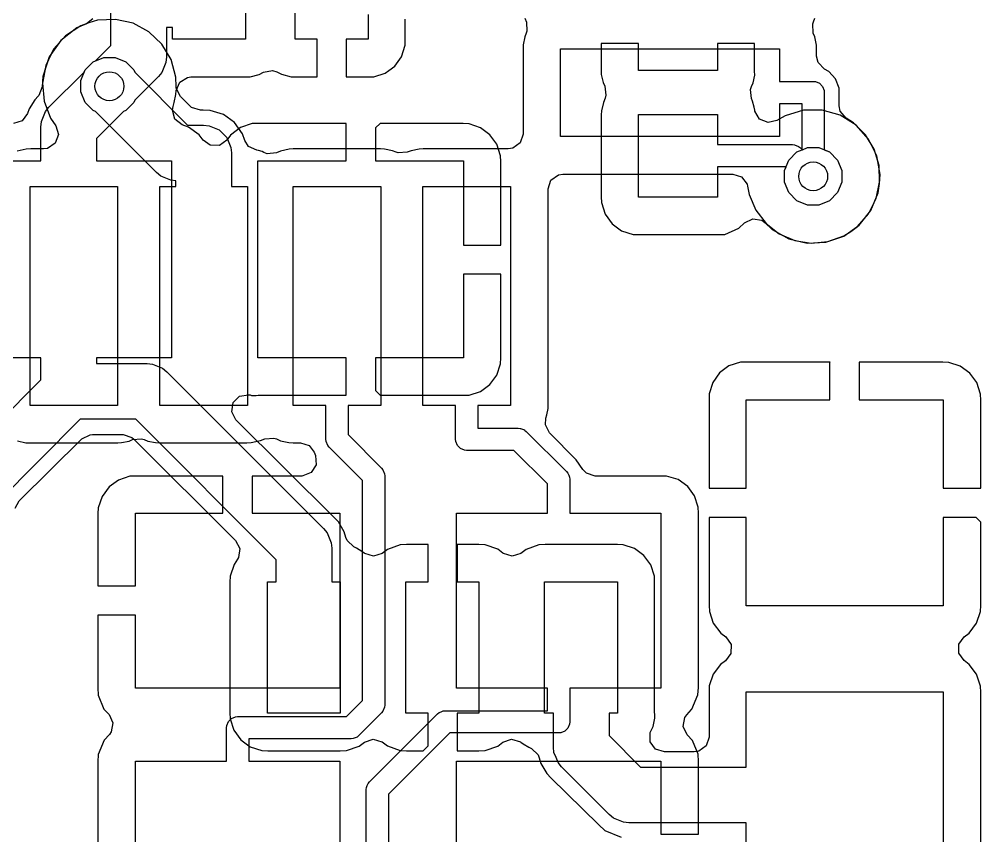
# Model space of a CAD drawing. Header units: inches. Extents: x 3.98 to 8.37, y -7.42 to -0.85.
# Drawn here: x 5.22 to 6.183, y -4.692 to -3.875 of the extents above; entities that cross this region are included whole.
import ezdxf

# ---------------------------------------------------------------- set-up
doc = ezdxf.new("R2010")
doc.units = ezdxf.units.IN
doc.header["$MEASUREMENT"] = 0
doc.layers.add('Bottom Layer', color=153, linetype='CONTINUOUS', true_color=0x4d7fc4)
doc.layers.add('Top Layer', color=13, linetype='CONTINUOUS', true_color=0xc83434)

msp = doc.modelspace()

# ---------------------------------------------------------------- linework, layer by layer
at = {"layer": 'Bottom Layer', "linetype": 'CONTINUOUS'}
for p, q in [((5.4463, -3.81609), (5.4463, -3.89502)), ((5.49599, -3.89502), (5.49599, -3.81609)), ((5.31153, -3.90117), (5.31153, -3.85556)), ((5.56908, -3.87017), (5.56908, -3.89502)), ((5.28709, -3.87945), (5.27752, -3.88353)), ((5.29329, -3.87452), (5.28709, -3.87945)), ((5.60626, -3.89492), (5.60626, -3.87478)), ((5.27752, -3.88353), (5.26134, -3.89615)), ((5.37321, -3.8834), (5.36722, -3.8834)), ((5.36722, -3.8834), (5.36722, -3.91271)), ((5.37321, -3.89502), (5.37321, -3.8834)), ((5.26134, -3.89615), (5.2497, -3.91272)), ((5.4463, -3.89502), (5.37321, -3.89502)), ((5.51806, -3.89502), (5.49599, -3.89502)), ((5.51806, -3.93229), (5.51806, -3.89502)), ((5.56908, -3.89502), (5.5473, -3.89502)), ((5.5473, -3.89502), (5.5473, -3.93229)), ((5.60266, -3.91246), (5.60618, -3.90097)), ((5.60618, -3.90097), (5.60626, -3.89492)), ((5.84007, -3.89941), (5.80259, -3.89941)), ((5.80259, -3.89941), (5.80259, -3.92634)), ((5.84007, -3.92641), (5.84007, -3.89941)), ((5.95632, -3.89941), (5.91899, -3.89941)), ((5.91899, -3.89941), (5.91899, -3.92641)), ((5.95632, -3.92645), (5.95632, -3.89941)), ((5.29595, -3.91675), (5.31153, -3.90117)), ((5.2497, -3.91272), (5.24333, -3.93223)), ((5.2856, -3.92578), (5.2937, -3.91769)), ((5.2937, -3.91769), (5.29595, -3.91675)), ((5.36669, -3.91814), (5.36253, -3.92818)), ((5.36722, -3.91271), (5.36669, -3.91814)), ((5.59587, -3.92202), (5.60266, -3.91246)), ((5.24947, -3.96316), (5.28467, -3.92802)), ((5.28467, -3.92802), (5.2856, -3.92578)), ((5.36253, -3.92818), (5.35907, -3.9324)), ((5.46005, -3.93026), (5.46422, -3.928)), ((5.46422, -3.928), (5.47325, -3.92634)), ((5.47325, -3.92634), (5.47782, -3.92772)), ((5.47782, -3.92772), (5.48233, -3.92993)), ((5.57496, -3.93263), (5.5864, -3.92895)), ((5.5864, -3.92895), (5.58997, -3.92634)), ((5.58997, -3.92634), (5.59587, -3.92202)), ((5.80259, -3.92634), (5.80265, -3.93032)), ((5.91899, -3.92641), (5.84007, -3.92641)), ((5.95633, -3.92685), (5.95632, -3.92645)), ((5.95644, -3.93083), (5.95633, -3.92685)), ((5.24333, -3.93223), (5.24275, -3.94262)), ((5.35907, -3.9324), (5.33533, -3.95613)), ((5.37684, -3.94635), (5.38042, -3.9379)), ((5.38042, -3.9379), (5.38829, -3.93317)), ((5.38829, -3.93317), (5.39163, -3.93279)), ((5.39163, -3.93279), (5.44628, -3.93279)), ((5.44628, -3.93279), (5.45087, -3.93269)), ((5.45087, -3.93269), (5.46005, -3.93026)), ((5.48233, -3.92993), (5.49205, -3.9325)), ((5.49205, -3.9325), (5.4966, -3.93279)), ((5.4966, -3.93279), (5.51811, -3.93279)), ((5.51811, -3.93279), (5.51806, -3.93229)), ((5.5473, -3.93229), (5.54725, -3.93279)), ((5.54725, -3.93279), (5.56902, -3.93279)), ((5.56902, -3.93279), (5.57496, -3.93263)), ((5.80265, -3.93032), (5.80451, -3.9383)), ((5.80451, -3.9383), (5.80627, -3.94199)), ((5.95324, -3.94229), (5.95487, -3.93865)), ((5.95487, -3.93865), (5.95644, -3.93083)), ((5.24275, -3.94262), (5.23944, -3.95118)), ((5.37648, -3.95042), (5.37684, -3.94635)), ((5.80627, -3.94199), (5.80745, -3.9511)), ((5.95229, -3.94517), (5.95324, -3.94229)), ((5.95318, -3.95431), (5.95229, -3.94517)), ((5.23514, -3.95576), (5.22976, -3.96454)), ((5.23869, -3.95202), (5.23514, -3.95576)), ((5.23944, -3.95118), (5.23869, -3.95202)), ((5.3344, -3.95839), (5.3263, -3.96648)), ((5.33533, -3.95613), (5.3344, -3.95839)), ((5.37376, -3.96235), (5.37494, -3.95844)), ((5.37494, -3.95844), (5.37648, -3.95042)), ((5.80485, -3.95818), (5.80284, -3.96681)), ((5.80656, -3.95409), (5.80485, -3.95818)), ((5.80745, -3.9511), (5.80656, -3.95409)), ((5.95438, -3.95707), (5.95318, -3.95431)), ((5.95604, -3.96288), (5.95438, -3.95707)), ((5.22976, -3.96454), (5.22804, -3.9694)), ((5.24392, -3.97239), (5.24599, -3.9674)), ((5.24599, -3.9674), (5.246, -3.96739)), ((5.246, -3.96739), (5.24601, -3.96738)), ((5.24601, -3.96738), (5.24947, -3.96316)), ((5.32403, -3.96742), (5.29699, -3.99441)), ((5.3263, -3.96648), (5.32403, -3.96742)), ((5.37314, -3.9661), (5.37376, -3.96235)), ((5.37565, -3.97493), (5.37314, -3.9661)), ((5.80284, -3.96681), (5.80259, -3.97076)), ((5.95648, -3.96587), (5.95604, -3.96288)), ((5.95669, -3.96698), (5.95648, -3.96587)), ((5.96137, -3.97487), (5.95669, -3.96698)), ((6.00526, -3.96617), (5.98704, -3.97157)), ((6.02401, -3.96603), (6.00526, -3.96617)), ((6.04206, -3.97111), (6.02401, -3.96603)), ((5.22246, -3.97668), (5.21404, -3.9793)), ((5.22804, -3.9694), (5.22246, -3.97668)), ((5.2413, -3.98287), (5.24184, -3.97743)), ((5.24184, -3.97741), (5.24392, -3.97239)), ((5.24184, -3.97742), (5.24184, -3.97741)), ((5.24184, -3.97743), (5.24184, -3.97742)), ((5.38288, -3.98059), (5.37565, -3.97493)), ((5.80259, -3.97076), (5.80259, -4.05262)), ((5.84007, -4.05299), (5.84007, -3.97033)), ((5.84007, -3.97033), (5.91899, -3.97033)), ((5.91899, -3.97033), (5.91899, -4.00037)), ((5.9698, -3.9785), (5.96137, -3.97487)), ((5.97875, -3.97649), (5.9698, -3.9785)), ((5.98704, -3.97157), (5.97875, -3.97649)), ((6.058, -3.98098), (6.04206, -3.97111)), ((5.2413, -4.01678), (5.2413, -3.98287)), ((5.38915, -3.98288), (5.38288, -3.98059)), ((5.39989, -3.9908), (5.38915, -3.98288)), ((5.44133, -3.98343), (5.43145, -3.99088)), ((5.45307, -3.97952), (5.44133, -3.98343)), ((5.45913, -3.9793), (5.45307, -3.97952)), ((5.5473, -3.9793), (5.45913, -3.9793)), ((5.5473, -4.01678), (5.5473, -3.9793)), ((5.5811, -3.9793), (5.57653, -3.98386)), ((5.57653, -3.98386), (5.57653, -4.01678)), ((5.66451, -3.9793), (5.5811, -3.9793)), ((5.67022, -3.97965), (5.66451, -3.9793)), ((5.68162, -3.98357), (5.67022, -3.97965)), ((5.69108, -3.99059), (5.68162, -3.98357)), ((6.07057, -3.9949), (6.058, -3.98098)), ((5.29699, -3.99441), (5.29699, -4.01678)), ((5.40394, -3.99611), (5.39989, -3.9908)), ((5.411, -4.00118), (5.40394, -3.99611)), ((5.42766, -3.99597), (5.42018, -4.00128)), ((5.43145, -3.99088), (5.42766, -3.99597)), ((5.69797, -4.00014), (5.69108, -3.99059)), ((6.07879, -4.01175), (6.07057, -3.9949)), ((5.42018, -4.00128), (5.411, -4.00118)), ((5.70173, -4.01159), (5.69797, -4.00014)), ((5.91899, -4.00037), (5.99427, -4.00037)), ((5.99427, -4.00037), (5.99644, -4.00058)), ((5.99644, -4.00058), (6.00046, -4.00225)), ((6.00046, -4.00225), (6.00215, -4.00363)), ((6.00215, -4.00363), (6.00414, -4.00563)), ((6.00414, -4.00563), (6.0093, -4.00349)), ((6.0093, -4.00349), (6.02075, -4.00349)), ((6.02075, -4.00349), (6.03133, -4.00787)), ((5.702, -4.01741), (5.70173, -4.01159)), ((6.03133, -4.00787), (6.03942, -4.01597)), ((6.03942, -4.01597), (6.0438, -4.02654)), ((6.08205, -4.03047), (6.07879, -4.01175)), ((5.16625, -4.01678), (5.2413, -4.01678)), ((5.29699, -4.01678), (5.37234, -4.01678)), ((5.37234, -4.01678), (5.37234, -4.2141)), ((5.45857, -4.2141), (5.45857, -4.01678)), ((5.45857, -4.01678), (5.5473, -4.01678)), ((5.57653, -4.01678), (5.66467, -4.01678)), ((5.66467, -4.01678), (5.66467, -4.10111)), ((5.702, -4.10111), (5.702, -4.01741)), ((5.98786, -4.02266), (5.91899, -4.02266)), ((5.91899, -4.02266), (5.91899, -4.05299)), ((5.98625, -4.02654), (5.98786, -4.02266)), ((5.98625, -4.03799), (5.98625, -4.02654)), ((6.0438, -4.02654), (6.0438, -4.03799)), ((6.08137, -4.03959), (6.08205, -4.03047)), ((5.99063, -4.04857), (5.98625, -4.03799)), ((6.0438, -4.03799), (6.03942, -4.04857)), ((6.08008, -4.04871), (6.08137, -4.03959)), ((5.80259, -4.05262), (5.8028, -4.05856)), ((5.91899, -4.05299), (5.84007, -4.05299)), ((5.99872, -4.05667), (5.99063, -4.04857)), ((6.03942, -4.04857), (6.03133, -4.05667)), ((6.0728, -4.06642), (6.08008, -4.04871)), ((5.8028, -4.05856), (5.80655, -4.07011)), ((6.0093, -4.06105), (5.99872, -4.05667)), ((6.02075, -4.06105), (6.0093, -4.06105)), ((6.03133, -4.05667), (6.02075, -4.06105)), ((5.80655, -4.07011), (5.81352, -4.07971)), ((6.06103, -4.0812), (6.0728, -4.06642)), ((5.81352, -4.07971), (5.82313, -4.08669)), ((5.94064, -4.08421), (5.94618, -4.07879)), ((5.94618, -4.07879), (5.95441, -4.07473)), ((5.95441, -4.07473), (5.96346, -4.07627)), ((5.96346, -4.07627), (5.96683, -4.0787)), ((5.96683, -4.0787), (5.97385, -4.08542)), ((6.04561, -4.09211), (6.06103, -4.0812)), ((5.82313, -4.08669), (5.83467, -4.09044)), ((5.83467, -4.09044), (5.84062, -4.09065)), ((5.84062, -4.09065), (5.91898, -4.09065)), ((5.91898, -4.09065), (5.92642, -4.09034)), ((5.92642, -4.09034), (5.94064, -4.08421)), ((5.97385, -4.08542), (5.99051, -4.09486)), ((6.02775, -4.09828), (6.04561, -4.09211)), ((5.66467, -4.10111), (5.702, -4.10111)), ((5.99051, -4.09486), (6.00889, -4.09922)), ((6.00889, -4.09922), (6.02775, -4.09828)), ((5.702, -4.13035), (5.66467, -4.13035)), ((5.66467, -4.13035), (5.66467, -4.2141)), ((5.702, -4.2141), (5.702, -4.13035)), ((5.2413, -4.2141), (5.16625, -4.2141)), ((5.2413, -4.23604), (5.2413, -4.2141)), ((5.37234, -4.2141), (5.29699, -4.2141)), ((5.29699, -4.2141), (5.29699, -4.21973)), ((5.5473, -4.2141), (5.45857, -4.2141)), ((5.5473, -4.25143), (5.5473, -4.2141)), ((5.66467, -4.2141), (5.57653, -4.2141)), ((5.57653, -4.2141), (5.57653, -4.24658)), ((5.70177, -4.21992), (5.702, -4.2141)), ((5.94205, -4.21844), (5.93061, -4.22212)), ((5.94799, -4.21828), (5.94205, -4.21844)), ((6.03188, -4.21828), (5.94799, -4.21828)), ((6.03183, -4.21878), (6.03188, -4.21828)), ((6.03183, -4.25605), (6.03183, -4.21878)), ((6.14485, -4.21828), (6.06102, -4.21828)), ((6.06102, -4.21828), (6.06107, -4.21878)), ((6.06107, -4.21878), (6.06107, -4.25605)), ((6.1508, -4.21849), (6.14485, -4.21828)), ((6.16234, -4.22224), (6.1508, -4.21849)), ((5.29699, -4.21973), (5.34786, -4.21973)), ((5.34786, -4.21973), (5.35329, -4.22026)), ((5.35329, -4.22026), (5.36332, -4.22442)), ((5.36332, -4.22442), (5.36754, -4.22788)), ((5.36754, -4.22788), (5.5246, -4.38494)), ((5.69808, -4.23127), (5.70177, -4.21992)), ((5.93061, -4.22212), (5.92115, -4.22905)), ((6.17194, -4.22921), (6.16234, -4.22224)), ((5.15112, -4.32628), (5.2413, -4.23604)), ((5.69125, -4.24068), (5.69808, -4.23127)), ((5.92115, -4.22905), (5.91435, -4.23861)), ((6.17892, -4.23882), (6.17194, -4.22921)), ((5.57653, -4.24658), (5.58138, -4.25143)), ((5.67049, -4.2512), (5.68184, -4.24752)), ((5.68184, -4.24752), (5.69125, -4.24068)), ((5.91435, -4.23861), (5.91083, -4.2501)), ((6.18267, -4.25036), (6.17892, -4.23882)), ((5.43392, -4.25886), (5.4366, -4.25615)), ((5.4366, -4.25615), (5.44038, -4.25234)), ((5.44038, -4.25234), (5.44944, -4.25087)), ((5.44944, -4.25087), (5.45084, -4.25116)), ((5.45084, -4.25116), (5.45235, -4.25154)), ((5.45235, -4.25154), (5.45547, -4.25174)), ((5.45547, -4.25174), (5.45702, -4.25154)), ((5.45702, -4.25154), (5.45887, -4.25143)), ((5.45887, -4.25143), (5.5473, -4.25143)), ((5.58138, -4.25143), (5.66467, -4.25143)), ((5.66467, -4.25143), (5.67049, -4.2512)), ((5.91083, -4.2501), (5.91075, -4.25615)), ((5.91075, -4.25615), (5.91075, -4.34448)), ((5.94793, -4.34448), (5.94793, -4.25605)), ((5.94793, -4.25605), (6.03183, -4.25605)), ((6.06107, -4.25605), (6.14526, -4.25605)), ((6.14526, -4.25605), (6.14526, -4.34448)), ((6.18288, -4.25631), (6.18267, -4.25036)), ((6.18288, -4.2904), (6.18288, -4.25631)), ((5.43252, -4.26793), (5.43392, -4.25886)), ((5.28068, -4.27541), (5.18236, -4.37381)), ((5.33632, -4.27541), (5.28068, -4.27541)), ((5.47706, -4.41616), (5.33632, -4.27541)), ((5.43671, -4.27609), (5.43252, -4.26793)), ((5.5353, -4.37395), (5.43671, -4.27609)), ((5.21968, -4.3573), (5.28253, -4.29518)), ((5.28253, -4.29518), (5.29073, -4.29106)), ((5.29073, -4.29106), (5.29297, -4.29089)), ((5.29297, -4.29089), (5.32366, -4.29089)), ((5.32366, -4.29089), (5.33239, -4.29373)), ((5.33239, -4.29373), (5.33413, -4.29521)), ((5.33413, -4.29521), (5.43644, -4.39679)), ((6.18288, -4.34448), (6.18288, -4.2904)), ((5.91075, -4.34448), (5.94793, -4.34448)), ((6.14526, -4.34448), (6.18288, -4.34448)), ((5.21563, -4.36459), (5.21968, -4.3573)), ((5.53936, -4.37808), (5.5353, -4.37395)), ((5.54528, -4.38824), (5.53936, -4.37808)), ((5.94793, -4.37371), (5.91075, -4.37371)), ((5.91075, -4.37371), (5.91075, -4.46184)), ((5.94793, -4.46214), (5.94793, -4.37371)), ((6.17816, -4.37371), (6.14526, -4.37371)), ((6.14526, -4.37371), (6.14526, -4.46214)), ((6.18288, -4.37843), (6.17816, -4.37371)), ((6.18288, -4.46182), (6.18288, -4.37843)), ((5.5246, -4.38494), (5.52806, -4.38915)), ((5.52806, -4.38915), (5.52806, -4.38915)), ((5.52806, -4.38915), (5.53222, -4.39919)), ((5.54691, -4.39389), (5.54528, -4.38824)), ((5.43644, -4.39679), (5.44064, -4.40495)), ((5.53222, -4.39919), (5.53275, -4.40462)), ((5.54818, -4.39695), (5.54691, -4.39389)), ((5.55487, -4.40323), (5.54818, -4.39695)), ((5.60116, -4.40125), (5.58858, -4.40572)), ((5.60753, -4.40098), (5.60116, -4.40125)), ((5.62915, -4.40098), (5.60753, -4.40098)), ((5.62915, -4.43824), (5.62915, -4.40098)), ((5.68002, -4.40098), (5.65838, -4.40098)), ((5.65838, -4.40098), (5.65838, -4.43824)), ((5.6864, -4.40123), (5.68002, -4.40098)), ((5.69894, -4.40569), (5.6864, -4.40123)), ((5.74002, -4.40125), (5.72744, -4.40572)), ((5.74639, -4.40098), (5.74002, -4.40125)), ((5.81887, -4.40098), (5.74639, -4.40098)), ((5.8247, -4.40121), (5.81887, -4.40098)), ((5.83604, -4.4049), (5.8247, -4.40121)), ((5.44064, -4.40495), (5.43924, -4.41402)), ((5.53275, -4.40462), (5.53275, -4.43824)), ((5.55763, -4.40453), (5.55487, -4.40323)), ((5.56284, -4.40771), (5.55763, -4.40453)), ((5.56525, -4.40957), (5.56284, -4.40771)), ((5.56577, -4.40996), (5.56525, -4.40957)), ((5.57454, -4.41268), (5.56577, -4.40996)), ((5.58323, -4.40972), (5.57454, -4.41268)), ((5.58858, -4.40572), (5.58323, -4.40972)), ((5.70427, -4.40969), (5.69894, -4.40569)), ((5.70463, -4.40996), (5.70427, -4.40969)), ((5.7134, -4.41268), (5.70463, -4.40996)), ((5.72209, -4.40972), (5.7134, -4.41268)), ((5.72744, -4.40572), (5.72209, -4.40972)), ((5.84545, -4.41173), (5.83604, -4.4049)), ((5.43493, -4.42074), (5.43096, -4.43266)), ((5.43839, -4.41549), (5.43493, -4.42074)), ((5.43924, -4.41402), (5.43839, -4.41549)), ((5.47706, -4.43824), (5.47706, -4.41616)), ((5.85229, -4.42115), (5.84545, -4.41173)), ((5.85597, -4.43249), (5.85229, -4.42115)), ((5.43096, -4.43266), (5.4306, -4.43848)), ((5.4306, -4.43848), (5.4306, -4.56931)), ((5.46822, -4.56979), (5.46822, -4.43824)), ((5.46822, -4.43824), (5.47706, -4.43824)), ((5.53275, -4.43824), (5.5413, -4.43824)), ((5.5413, -4.43824), (5.5413, -4.56979)), ((5.60708, -4.56979), (5.60708, -4.43824)), ((5.60708, -4.43824), (5.62915, -4.43824)), ((5.65838, -4.43824), (5.68016, -4.43824)), ((5.68016, -4.43824), (5.68016, -4.56979)), ((5.74594, -4.56979), (5.74594, -4.43824)), ((5.74594, -4.43824), (5.81902, -4.43824)), ((5.81902, -4.43824), (5.81902, -4.56979)), ((5.8562, -4.43831), (5.85597, -4.43249)), ((5.8562, -4.56957), (5.8562, -4.43831)), ((5.91075, -4.46184), (5.911, -4.46787)), ((5.911, -4.46787), (5.91495, -4.47964)), ((6.14526, -4.46214), (5.94793, -4.46214)), ((6.17866, -4.47963), (6.18262, -4.46786)), ((6.18262, -4.46786), (6.18288, -4.46182)), ((5.91495, -4.47964), (5.9224, -4.48957)), ((6.17121, -4.48957), (6.17866, -4.47963)), ((5.9224, -4.48957), (5.92748, -4.49339)), ((5.92748, -4.49339), (5.93275, -4.5009)), ((6.161, -4.50051), (6.16613, -4.4934)), ((6.16613, -4.4934), (6.17121, -4.48957)), ((5.93275, -4.5009), (5.9326, -4.51008)), ((6.1609, -4.50969), (6.161, -4.50051)), ((5.92733, -4.51724), (5.92224, -4.52097)), ((5.9326, -4.51008), (5.92733, -4.51724)), ((6.16621, -4.51717), (6.1609, -4.50969)), ((6.1713, -4.52096), (6.16621, -4.51717)), ((5.92224, -4.52097), (5.91479, -4.53079)), ((6.17875, -4.53084), (6.1713, -4.52096)), ((5.91479, -4.53079), (5.91093, -4.54249)), ((6.18266, -4.54258), (6.17875, -4.53084)), ((5.91093, -4.54249), (5.91075, -4.54859)), ((6.18288, -4.54865), (6.18266, -4.54258)), ((5.91075, -4.54859), (5.91075, -4.59369)), ((5.94793, -4.62373), (5.94793, -4.54838)), ((5.94793, -4.54838), (6.14526, -4.54838)), ((6.14526, -4.54838), (6.14526, -4.75447)), ((6.18288, -4.63616), (6.18288, -4.54865)), ((5.4306, -4.56931), (5.43081, -4.57526)), ((5.43081, -4.57526), (5.43456, -4.5868)), ((5.5413, -4.56979), (5.46822, -4.56979)), ((5.62915, -4.56979), (5.60708, -4.56979)), ((5.62915, -4.60245), (5.62915, -4.56979)), ((5.68016, -4.56979), (5.65838, -4.56979)), ((5.65838, -4.56979), (5.65838, -4.60734)), ((5.75478, -4.56979), (5.74594, -4.56979)), ((5.75478, -4.60363), (5.75478, -4.56979)), ((5.81902, -4.56979), (5.81047, -4.56979)), ((5.81047, -4.56979), (5.81047, -4.59211)), ((5.85465, -4.58311), (5.85644, -4.57466)), ((5.85622, -4.57034), (5.8562, -4.56957)), ((5.85644, -4.57466), (5.85622, -4.57034)), ((5.85269, -4.58697), (5.85465, -4.58311)), ((5.43456, -4.5868), (5.44153, -4.5964)), ((5.81047, -4.59211), (5.84204, -4.62373)), ((5.85181, -4.5891), (5.85269, -4.58697)), ((5.85181, -4.59828), (5.85181, -4.5891)), ((5.91075, -4.59369), (5.90791, -4.60242)), ((5.44153, -4.5964), (5.45114, -4.60338)), ((5.45114, -4.60338), (5.46268, -4.60713)), ((5.54754, -4.60709), (5.56008, -4.60264)), ((5.56008, -4.60264), (5.56541, -4.59863)), ((5.56541, -4.59863), (5.57409, -4.59565)), ((5.57409, -4.59565), (5.58287, -4.59834)), ((5.58287, -4.59834), (5.58317, -4.59856)), ((5.58317, -4.59856), (5.58857, -4.60255)), ((5.58857, -4.60255), (5.60121, -4.60704)), ((5.62423, -4.60734), (5.62915, -4.60245)), ((5.6864, -4.60709), (5.69894, -4.60264)), ((5.69894, -4.60264), (5.70427, -4.59863)), ((5.70427, -4.59863), (5.71295, -4.59565)), ((5.71295, -4.59565), (5.72172, -4.59834)), ((5.72172, -4.59834), (5.72212, -4.59863)), ((5.72212, -4.59863), (5.72463, -4.60052)), ((5.72463, -4.60052), (5.73001, -4.6038)), ((5.73001, -4.6038), (5.73284, -4.60518)), ((5.75531, -4.60902), (5.75478, -4.60363)), ((5.85721, -4.6057), (5.85181, -4.59828)), ((5.90791, -4.60242), (5.90049, -4.60781)), ((5.46268, -4.60713), (5.46863, -4.60734)), ((5.46863, -4.60734), (5.54116, -4.60734)), ((5.54116, -4.60734), (5.54754, -4.60709)), ((5.60121, -4.60704), (5.60757, -4.60734)), ((5.60757, -4.60734), (5.62423, -4.60734)), ((5.65838, -4.60734), (5.68002, -4.60734)), ((5.68002, -4.60734), (5.6864, -4.60709)), ((5.73284, -4.60518), (5.73945, -4.61155)), ((5.73945, -4.61155), (5.74062, -4.61443)), ((5.75531, -4.60904), (5.75531, -4.60902)), ((5.75531, -4.60905), (5.75531, -4.60904)), ((5.75531, -4.60906), (5.75531, -4.60905)), ((5.7574, -4.61409), (5.75531, -4.60906)), ((5.86594, -4.60854), (5.85721, -4.6057)), ((5.8959, -4.60854), (5.86594, -4.60854)), ((5.90049, -4.60781), (5.8959, -4.60854)), ((5.74062, -4.61443), (5.74225, -4.62009)), ((5.74225, -4.62009), (5.74817, -4.63024)), ((5.75946, -4.61908), (5.7574, -4.61409)), ((5.75947, -4.61909), (5.75946, -4.61908)), ((5.75947, -4.6191), (5.75947, -4.61909)), ((5.75949, -4.61911), (5.75947, -4.6191)), ((5.76292, -4.6233), (5.75949, -4.61911)), ((5.81079, -4.67124), (5.76292, -4.6233)), ((5.74817, -4.63024), (5.75221, -4.63435)), ((5.84204, -4.62373), (5.94793, -4.62373)), ((5.75221, -4.63435), (5.80017, -4.68159)), ((6.18288, -4.75421), (6.18288, -4.63616)), ((5.815, -4.67471), (5.81079, -4.67124)), ((5.81501, -4.67471), (5.815, -4.67471)), ((5.81502, -4.67472), (5.81501, -4.67471)), ((5.82003, -4.67679), (5.81502, -4.67472)), ((5.82504, -4.67888), (5.82003, -4.67679)), ((5.82505, -4.67888), (5.82504, -4.67888)), ((5.82506, -4.67888), (5.82505, -4.67888)), ((5.83049, -4.67941), (5.82506, -4.67888)), ((5.94793, -4.67941), (5.83049, -4.67941)), ((5.94793, -4.75447), (5.94793, -4.67941)), ((5.80017, -4.68159), (5.80644, -4.68736)), ((5.80644, -4.68736), (5.82262, -4.69401))]:
    msp.add_line(p, q, dxfattribs=at)
at = {"layer": 'Bottom Layer'}
for centre in [(5.31, -3.94209), (6.01502, -4.03227)]:
    msp.add_circle(centre, 0.01447, dxfattribs=at)
at = {"layer": 'Top Layer', "linetype": 'CONTINUOUS'}
for p, q in [((5.28123, -3.88143), (5.26597, -3.89147)), ((5.28954, -3.87845), (5.28123, -3.88143)), ((5.29798, -3.87597), (5.28954, -3.87845)), ((5.31618, -3.87509), (5.29798, -3.87597)), ((5.33371, -3.87906), (5.31618, -3.87509)), ((5.34954, -3.88756), (5.33371, -3.87906)), ((5.72618, -3.87397), (5.72771, -3.87782)), ((5.72771, -3.87782), (5.72832, -3.88697)), ((6.01452, -3.87965), (6.01522, -3.87756)), ((6.01511, -3.88881), (6.01452, -3.87965)), ((6.01522, -3.87756), (6.01678, -3.87386)), ((5.36252, -3.89998), (5.34954, -3.88756)), ((5.72765, -3.88899), (5.7261, -3.89275)), ((5.72832, -3.88697), (5.72765, -3.88899)), ((6.01665, -3.89267), (6.01511, -3.88881)), ((5.26597, -3.89147), (5.2541, -3.90502)), ((5.37172, -3.91542), (5.36252, -3.89998)), ((5.72446, -3.9007), (5.72439, -3.90464)), ((5.7261, -3.89275), (5.72446, -3.9007)), ((6.01833, -3.90081), (6.01665, -3.89267)), ((6.01844, -3.90474), (6.01833, -3.90081)), ((5.2541, -3.90502), (5.24627, -3.92125)), ((5.72439, -3.90464), (5.72439, -3.99003)), ((5.76201, -3.99222), (5.76201, -3.90452)), ((5.76201, -3.90452), (5.98126, -3.90452)), ((5.98126, -3.90452), (5.98126, -3.93723)), ((6.01844, -3.91183), (6.01844, -3.90474)), ((5.2856, -3.92578), (5.2937, -3.91769)), ((5.2937, -3.91769), (5.30427, -3.91331)), ((5.30427, -3.91331), (5.31572, -3.91331)), ((5.31572, -3.91331), (5.3263, -3.91769)), ((5.3263, -3.91769), (5.3344, -3.92578)), ((5.37652, -3.93299), (5.37172, -3.91542)), ((6.01988, -3.91819), (6.01844, -3.91183)), ((6.02618, -3.92486), (6.01988, -3.91819)), ((5.24627, -3.92125), (5.24304, -3.93898)), ((5.28122, -3.93636), (5.2856, -3.92578)), ((5.3344, -3.92578), (5.33533, -3.92803)), ((5.33533, -3.92803), (5.38839, -3.98104)), ((6.03066, -3.92731), (6.02618, -3.92486)), ((6.03734, -3.93462), (6.03066, -3.92731)), ((5.24304, -3.93898), (5.24466, -3.95692)), ((5.28122, -3.94781), (5.28122, -3.93636)), ((5.37679, -3.94223), (5.37652, -3.93299)), ((5.98126, -3.93723), (6.01502, -3.93723)), ((6.01502, -3.93723), (6.0172, -3.93744)), ((6.0172, -3.93744), (6.02122, -3.9391)), ((6.02122, -3.9391), (6.02429, -3.94218)), ((6.04091, -3.94384), (6.03734, -3.93462)), ((5.2856, -3.95839), (5.28122, -3.94781)), ((5.37696, -3.94412), (5.37679, -3.94223)), ((5.38113, -3.95229), (5.37696, -3.94412)), ((6.02429, -3.94218), (6.02596, -3.9462)), ((6.02596, -3.9462), (6.02617, -3.94837)), ((6.02617, -3.94837), (6.02617, -4.00574)), ((6.0411, -3.94866), (6.04091, -3.94384)), ((6.0411, -3.96153), (6.0411, -3.94866)), ((5.24466, -3.95692), (5.25109, -3.97402)), ((5.2937, -3.96648), (5.2856, -3.95839)), ((5.39063, -3.96179), (5.38113, -3.95229)), ((5.29596, -3.96742), (5.2937, -3.96648)), ((5.35719, -4.02858), (5.29596, -3.96742)), ((5.3924, -3.96331), (5.39063, -3.96179)), ((5.40113, -3.96614), (5.3924, -3.96331)), ((5.40392, -3.96614), (5.40113, -3.96614)), ((5.41087, -3.96627), (5.40392, -3.96614)), ((5.42413, -3.97043), (5.41087, -3.96627)), ((6.00388, -3.95952), (5.98126, -3.95952)), ((5.98126, -3.95952), (5.98126, -3.99222)), ((6.00388, -4.00574), (6.00388, -3.95952)), ((6.04217, -3.96706), (6.0411, -3.96153)), ((6.04806, -3.97411), (6.04217, -3.96706)), ((5.25109, -3.97402), (5.25629, -3.98168)), ((5.43515, -3.9784), (5.42413, -3.97043)), ((6.0554, -3.97871), (6.04806, -3.97411)), ((5.25629, -3.98168), (5.25885, -3.9905)), ((5.38839, -3.98104), (5.40435, -3.98104)), ((5.40435, -3.98104), (5.40978, -3.98157)), ((5.40978, -3.98157), (5.41982, -3.98573)), ((5.41982, -3.98573), (5.4275, -3.99341)), ((5.44324, -3.98969), (5.43515, -3.9784)), ((6.06754, -3.99072), (6.0554, -3.97871)), ((5.25885, -3.9905), (5.25574, -3.99913)), ((5.4275, -3.99341), (5.43166, -4.00345)), ((5.44558, -3.99639), (5.44324, -3.98969)), ((5.44935, -4.00224), (5.44558, -3.99639)), ((5.72439, -3.99003), (5.72155, -3.99876)), ((5.98126, -3.99222), (5.76201, -3.99222)), ((6.07619, -4.00518), (6.06754, -3.99072)), ((5.22671, -4.00505), (5.2175, -4.00706)), ((5.23114, -4.00488), (5.22671, -4.00505)), ((5.244, -4.00488), (5.23114, -4.00488)), ((5.24814, -4.00429), (5.244, -4.00488)), ((5.25574, -3.99913), (5.24814, -4.00429)), ((5.43166, -4.00345), (5.43219, -4.00888)), ((5.45763, -4.00621), (5.44935, -4.00224)), ((5.45943, -4.00645), (5.45763, -4.00621)), ((5.46291, -4.00754), (5.45943, -4.00645)), ((5.48134, -4.00694), (5.4773, -4.00872)), ((5.48994, -4.00499), (5.48134, -4.00694)), ((5.49415, -4.00488), (5.48994, -4.00499)), ((5.58152, -4.00488), (5.49415, -4.00488)), ((5.58546, -4.00494), (5.58152, -4.00488)), ((5.59342, -4.00659), (5.58546, -4.00494)), ((5.59717, -4.00814), (5.59342, -4.00659)), ((5.6122, -4.00666), (5.60835, -4.0082)), ((5.62031, -4.00499), (5.6122, -4.00666)), ((5.62424, -4.00488), (5.62031, -4.00499)), ((5.70954, -4.00488), (5.62424, -4.00488)), ((5.71413, -4.00415), (5.70954, -4.00488)), ((5.72155, -3.99876), (5.71413, -4.00415)), ((5.99872, -4.00787), (6.00388, -4.00574)), ((6.02617, -4.00574), (6.03133, -4.00787)), ((6.08098, -4.02133), (6.07619, -4.00518)), ((5.43219, -4.00888), (5.43219, -4.04243)), ((5.46453, -4.00836), (5.46291, -4.00754)), ((5.46817, -4.00966), (5.46453, -4.00836)), ((5.4773, -4.00872), (5.46817, -4.00966)), ((5.59919, -4.00881), (5.59717, -4.00814)), ((5.60835, -4.0082), (5.59919, -4.00881)), ((5.98625, -4.02654), (5.99063, -4.01597)), ((5.99063, -4.01597), (5.99872, -4.00787)), ((6.03133, -4.00787), (6.03942, -4.01597)), ((6.03942, -4.01597), (6.0438, -4.02654)), ((6.0816, -4.03816), (6.08098, -4.02133)), ((5.36139, -4.03202), (5.35719, -4.02858)), ((5.3614, -4.03203), (5.36139, -4.03202)), ((5.3614, -4.03204), (5.3614, -4.03203)), ((5.36141, -4.03204), (5.3614, -4.03204)), ((5.36645, -4.03412), (5.36141, -4.03204)), ((5.37144, -4.03619), (5.36645, -4.03412)), ((5.75234, -4.03611), (5.75976, -4.03072)), ((5.75976, -4.03072), (5.76435, -4.02999)), ((5.76435, -4.02999), (5.93463, -4.02999)), ((5.93463, -4.02999), (5.94336, -4.03283)), ((5.94336, -4.03283), (5.94876, -4.04025)), ((5.98625, -4.03799), (5.98625, -4.02654)), ((6.0438, -4.02654), (6.0438, -4.03799)), ((5.23056, -4.26168), (5.23056, -4.04243)), ((5.23056, -4.04243), (5.31826, -4.04243)), ((5.31826, -4.04243), (5.31826, -4.26168)), ((5.3605, -4.26168), (5.3605, -4.04243)), ((5.3605, -4.04243), (5.3765, -4.04243)), ((5.37145, -4.03619), (5.37144, -4.03619)), ((5.37145, -4.0362), (5.37145, -4.03619)), ((5.37147, -4.0362), (5.37145, -4.0362)), ((5.3765, -4.03669), (5.37147, -4.0362)), ((5.3765, -4.04243), (5.3765, -4.03669)), ((5.43219, -4.04243), (5.4482, -4.04243)), ((5.4482, -4.04243), (5.4482, -4.26168)), ((5.49417, -4.26168), (5.49417, -4.04243)), ((5.49417, -4.04243), (5.58187, -4.04243)), ((5.58187, -4.04243), (5.58187, -4.26168)), ((5.62411, -4.26168), (5.62411, -4.04243)), ((5.62411, -4.04243), (5.71181, -4.04243)), ((5.71181, -4.04243), (5.71181, -4.26168)), ((5.7495, -4.04484), (5.75234, -4.03611)), ((5.7495, -4.26156), (5.7495, -4.04484)), ((5.94876, -4.04025), (5.94924, -4.04213)), ((5.94924, -4.04213), (5.95081, -4.05061)), ((5.99063, -4.04857), (5.98625, -4.03799)), ((6.0438, -4.03799), (6.03942, -4.04857)), ((6.07802, -4.05462), (6.0816, -4.03816)), ((5.95081, -4.05061), (5.95753, -4.06624)), ((5.99872, -4.05667), (5.99063, -4.04857)), ((6.03942, -4.04857), (6.03133, -4.05667)), ((6.07046, -4.06968), (6.07802, -4.05462)), ((6.0093, -4.06105), (5.99872, -4.05667)), ((6.02075, -4.06105), (6.0093, -4.06105)), ((6.03133, -4.05667), (6.02075, -4.06105)), ((5.95753, -4.06624), (5.9678, -4.07953)), ((6.05924, -4.08256), (6.07046, -4.06968)), ((5.9678, -4.07953), (5.98107, -4.08985)), ((6.05265, -4.0874), (6.05924, -4.08256)), ((5.98107, -4.08985), (5.99648, -4.09653)), ((6.02979, -4.09757), (6.0458, -4.09179)), ((6.0458, -4.09179), (6.05265, -4.0874)), ((5.99648, -4.09653), (6.01307, -4.09916)), ((6.01307, -4.09916), (6.02979, -4.09757)), ((5.31826, -4.26168), (5.23056, -4.26168)), ((5.4482, -4.26168), (5.3605, -4.26168)), ((5.5268, -4.26168), (5.49417, -4.26168)), ((5.5268, -4.29551), (5.5268, -4.26168)), ((5.58187, -4.26168), (5.54909, -4.26168)), ((5.54909, -4.26168), (5.54909, -4.2909)), ((5.65674, -4.26168), (5.62411, -4.26168)), ((5.65674, -4.29551), (5.65674, -4.26168)), ((5.71181, -4.26168), (5.67903, -4.26168)), ((5.67903, -4.26168), (5.67903, -4.28437)), ((5.74822, -4.27114), (5.74937, -4.26456)), ((5.74937, -4.26456), (5.7495, -4.26156)), ((5.74676, -4.28103), (5.74724, -4.27432)), ((5.74724, -4.27432), (5.74822, -4.27114)), ((5.67903, -4.28437), (5.71955, -4.28437)), ((5.71955, -4.28437), (5.72163, -4.28457)), ((5.72163, -4.28457), (5.72168, -4.28457)), ((5.72168, -4.28457), (5.72169, -4.28458)), ((5.72169, -4.28458), (5.72173, -4.28458)), ((5.72173, -4.28458), (5.7237, -4.2854)), ((5.7237, -4.2854), (5.7257, -4.28622)), ((5.7257, -4.28622), (5.72573, -4.28624)), ((5.72573, -4.28624), (5.72574, -4.28625)), ((5.72574, -4.28625), (5.72578, -4.28628)), ((5.72578, -4.28628), (5.7274, -4.2876)), ((5.75093, -4.2892), (5.74676, -4.28103)), ((5.32964, -4.29726), (5.33317, -4.29574)), ((5.33317, -4.29574), (5.34231, -4.29492)), ((5.34231, -4.29492), (5.34478, -4.29571)), ((5.34478, -4.29571), (5.34848, -4.29727)), ((5.46127, -4.29673), (5.46565, -4.29493)), ((5.46565, -4.29493), (5.4748, -4.29424)), ((5.4748, -4.29424), (5.47742, -4.29514)), ((5.47742, -4.29514), (5.48139, -4.29694)), ((5.52701, -4.29769), (5.5268, -4.29551)), ((5.54909, -4.2909), (5.58258, -4.32439)), ((5.65695, -4.29769), (5.65674, -4.29551)), ((5.7274, -4.2876), (5.76781, -4.32764)), ((5.77766, -4.31594), (5.75093, -4.2892)), ((5.21781, -4.29717), (5.22625, -4.29902)), ((5.22625, -4.29902), (5.23057, -4.29894)), ((5.23057, -4.29894), (5.23085, -4.29893)), ((5.23085, -4.29893), (5.31841, -4.29893)), ((5.31841, -4.29893), (5.32212, -4.29887)), ((5.32212, -4.29887), (5.32964, -4.29726)), ((5.34848, -4.29727), (5.35633, -4.2989)), ((5.35633, -4.2989), (5.36028, -4.29893)), ((5.36028, -4.29893), (5.4476, -4.29893)), ((5.4476, -4.29893), (5.45203, -4.29875)), ((5.45203, -4.29875), (5.46127, -4.29673)), ((5.48139, -4.29694), (5.48987, -4.29885)), ((5.48987, -4.29885), (5.49409, -4.29893)), ((5.49409, -4.29893), (5.50126, -4.29893)), ((5.50126, -4.29893), (5.50998, -4.30177)), ((5.50998, -4.30177), (5.51504, -4.30827)), ((5.52868, -4.3017), (5.52701, -4.29769)), ((5.53006, -4.30339), (5.52868, -4.3017)), ((5.56356, -4.33689), (5.53006, -4.30339)), ((5.65862, -4.3017), (5.65695, -4.29769)), ((5.66169, -4.30478), (5.65862, -4.3017)), ((5.66571, -4.30644), (5.66169, -4.30478)), ((5.51504, -4.30827), (5.5165, -4.31192)), ((5.5165, -4.31192), (5.51711, -4.32108)), ((5.66788, -4.30666), (5.66571, -4.30644)), ((5.71497, -4.30666), (5.66788, -4.30666)), ((5.74882, -4.34021), (5.71497, -4.30666)), ((5.51711, -4.32108), (5.51222, -4.32885)), ((5.58258, -4.32439), (5.58397, -4.32608)), ((5.78415, -4.32567), (5.77766, -4.31594)), ((5.33061, -4.33256), (5.31916, -4.33632)), ((5.33644, -4.33229), (5.33061, -4.33256)), ((5.42379, -4.33229), (5.33644, -4.33229)), ((5.42379, -4.36947), (5.42379, -4.33229)), ((5.50272, -4.33229), (5.45302, -4.33229)), ((5.45302, -4.33229), (5.45302, -4.36947)), ((5.5037, -4.33225), (5.50272, -4.33229)), ((5.51222, -4.32885), (5.5037, -4.33225)), ((5.58397, -4.32608), (5.58563, -4.3301)), ((5.58563, -4.3301), (5.58585, -4.33227)), ((5.58585, -4.33227), (5.58585, -4.56168)), ((5.76781, -4.32764), (5.76921, -4.32933)), ((5.76921, -4.32933), (5.76922, -4.32935)), ((5.76922, -4.32935), (5.76923, -4.32937)), ((5.76923, -4.32937), (5.77006, -4.33136)), ((5.77006, -4.33136), (5.77089, -4.33334)), ((5.77089, -4.33334), (5.77089, -4.33336)), ((5.77089, -4.33336), (5.7709, -4.33339)), ((5.7709, -4.33339), (5.77111, -4.33556)), ((5.78537, -4.32694), (5.78415, -4.32567)), ((5.78778, -4.32945), (5.78537, -4.32694)), ((5.79651, -4.33229), (5.78778, -4.32945)), ((5.86218, -4.33229), (5.79651, -4.33229)), ((5.86823, -4.33237), (5.86218, -4.33229)), ((5.87972, -4.33589), (5.86823, -4.33237)), ((5.30961, -4.34321), (5.30259, -4.35266)), ((5.31916, -4.33632), (5.30961, -4.34321)), ((5.56356, -4.55706), (5.56356, -4.33689)), ((5.74882, -4.36947), (5.74882, -4.34021)), ((5.77111, -4.33556), (5.77111, -4.36947)), ((5.88928, -4.34268), (5.87972, -4.33589)), ((5.89621, -4.35214), (5.88928, -4.34268)), ((5.30259, -4.35266), (5.29867, -4.36406)), ((5.89989, -4.36358), (5.89621, -4.35214)), ((5.29867, -4.36406), (5.29832, -4.36977)), ((5.29832, -4.36977), (5.29832, -4.44246)), ((5.33616, -4.44241), (5.33616, -4.36947)), ((5.33616, -4.36947), (5.42379, -4.36947)), ((5.45302, -4.36947), (5.54079, -4.36947)), ((5.54079, -4.36947), (5.54079, -4.54487)), ((5.65772, -4.54487), (5.65772, -4.36947)), ((5.65772, -4.36947), (5.74882, -4.36947)), ((5.77111, -4.36947), (5.86236, -4.36947)), ((5.86236, -4.36947), (5.86236, -4.54487)), ((5.90005, -4.36953), (5.89989, -4.36358)), ((5.90005, -4.54416), (5.90005, -4.36953)), ((5.29832, -4.44246), (5.29882, -4.44241)), ((5.29882, -4.44241), (5.33616, -4.44241)), ((5.29882, -4.47164), (5.29832, -4.47159)), ((5.29832, -4.47159), (5.29832, -4.54444)), ((5.33616, -4.47164), (5.29882, -4.47164)), ((5.33616, -4.54487), (5.33616, -4.47164)), ((5.29832, -4.54444), (5.29859, -4.5517)), ((5.54079, -4.54487), (5.33616, -4.54487)), ((5.74882, -4.54487), (5.65772, -4.54487)), ((5.74882, -4.56727), (5.74882, -4.54487)), ((5.86236, -4.54487), (5.77111, -4.54487)), ((5.77111, -4.54487), (5.77111, -4.57841)), ((5.89951, -4.55135), (5.90005, -4.54416)), ((5.29859, -4.5517), (5.30442, -4.56558)), ((5.89351, -4.56564), (5.89951, -4.55135)), ((5.30442, -4.56558), (5.3096, -4.57105)), ((5.54743, -4.57319), (5.56356, -4.55706)), ((5.58563, -4.56385), (5.58397, -4.56787)), ((5.58585, -4.56168), (5.58563, -4.56385)), ((5.3096, -4.57105), (5.31354, -4.57934)), ((5.42921, -4.57814), (5.43229, -4.57507)), ((5.43229, -4.57507), (5.4363, -4.5734)), ((5.4363, -4.5734), (5.43848, -4.57319)), ((5.43848, -4.57319), (5.54743, -4.57319)), ((5.58258, -4.56956), (5.55993, -4.59221)), ((5.57055, -4.63842), (5.63852, -4.57053)), ((5.58397, -4.56787), (5.58258, -4.56956)), ((5.63852, -4.57053), (5.6402, -4.56915)), ((5.6402, -4.56915), (5.6402, -4.56915)), ((5.6402, -4.56915), (5.64021, -4.56915)), ((5.64021, -4.56914), (5.64226, -4.5683)), ((5.64021, -4.56915), (5.64021, -4.56914)), ((5.64226, -4.5683), (5.64422, -4.56748)), ((5.64422, -4.56748), (5.64423, -4.56748)), ((5.64423, -4.56748), (5.6464, -4.56727)), ((5.64423, -4.56748), (5.64423, -4.56748)), ((5.64423, -4.56748), (5.64423, -4.56748)), ((5.6464, -4.56727), (5.74882, -4.56727)), ((5.88483, -4.58319), (5.88651, -4.57416)), ((5.88651, -4.57416), (5.88839, -4.57147)), ((5.88839, -4.57147), (5.89319, -4.566)), ((5.89319, -4.566), (5.89351, -4.56564)), ((5.31354, -4.57934), (5.31186, -4.58837)), ((5.42733, -4.58433), (5.42755, -4.58216)), ((5.42733, -4.61795), (5.42733, -4.58433)), ((5.42755, -4.58216), (5.42921, -4.57814)), ((5.76923, -4.58461), (5.76616, -4.58768)), ((5.7709, -4.58059), (5.76923, -4.58461)), ((5.77111, -4.57841), (5.7709, -4.58059)), ((5.88877, -4.59147), (5.88483, -4.58319)), ((5.30998, -4.59106), (5.30486, -4.59689)), ((5.31186, -4.58837), (5.30998, -4.59106)), ((5.55824, -4.5936), (5.55422, -4.59526)), ((5.55993, -4.59221), (5.55824, -4.5936)), ((5.65101, -4.58956), (5.58958, -4.65093)), ((5.75997, -4.58956), (5.65101, -4.58956)), ((5.76214, -4.58935), (5.75997, -4.58956)), ((5.76616, -4.58768), (5.76214, -4.58935)), ((5.89395, -4.59695), (5.88877, -4.59147)), ((5.30486, -4.59689), (5.29886, -4.61118)), ((5.55205, -4.59548), (5.44962, -4.59548)), ((5.44962, -4.59548), (5.44962, -4.61795)), ((5.55422, -4.59526), (5.55205, -4.59548)), ((5.89978, -4.61083), (5.89395, -4.59695)), ((5.29886, -4.61118), (5.29832, -4.61837)), ((5.90005, -4.61808), (5.89978, -4.61083)), ((5.29832, -4.61837), (5.29832, -4.79294)), ((5.33616, -4.79335), (5.33616, -4.61795)), ((5.33616, -4.61795), (5.42733, -4.61795)), ((5.44962, -4.61795), (5.54079, -4.61795)), ((5.54079, -4.61795), (5.54079, -4.79335)), ((5.65772, -4.79335), (5.65772, -4.61795)), ((5.65772, -4.61795), (5.86236, -4.61795)), ((5.86236, -4.61795), (5.86236, -4.69089)), ((5.90005, -4.69094), (5.90005, -4.61808)), ((5.5675, -4.64413), (5.56832, -4.64216)), ((5.56832, -4.64216), (5.56916, -4.64012)), ((5.56916, -4.64012), (5.56917, -4.64011)), ((5.56917, -4.64011), (5.57055, -4.63842)), ((5.56917, -4.64011), (5.56917, -4.64011)), ((5.56729, -4.64631), (5.5675, -4.64413)), ((5.56729, -4.82476), (5.56729, -4.64631)), ((5.5675, -4.64413), (5.5675, -4.64413)), ((5.5675, -4.64413), (5.5675, -4.64413)), ((5.58958, -4.65093), (5.58958, -4.82938)), ((5.86236, -4.69089), (5.89955, -4.69089)), ((5.89955, -4.69089), (5.90005, -4.69094))]:
    msp.add_line(p, q, dxfattribs=at)
at = {"layer": 'Top Layer'}
for centre in [(5.31, -3.94209), (6.01502, -4.03227)]:
    msp.add_circle(centre, 0.01447, dxfattribs=at)

doc.saveas('drawing.dxf')
